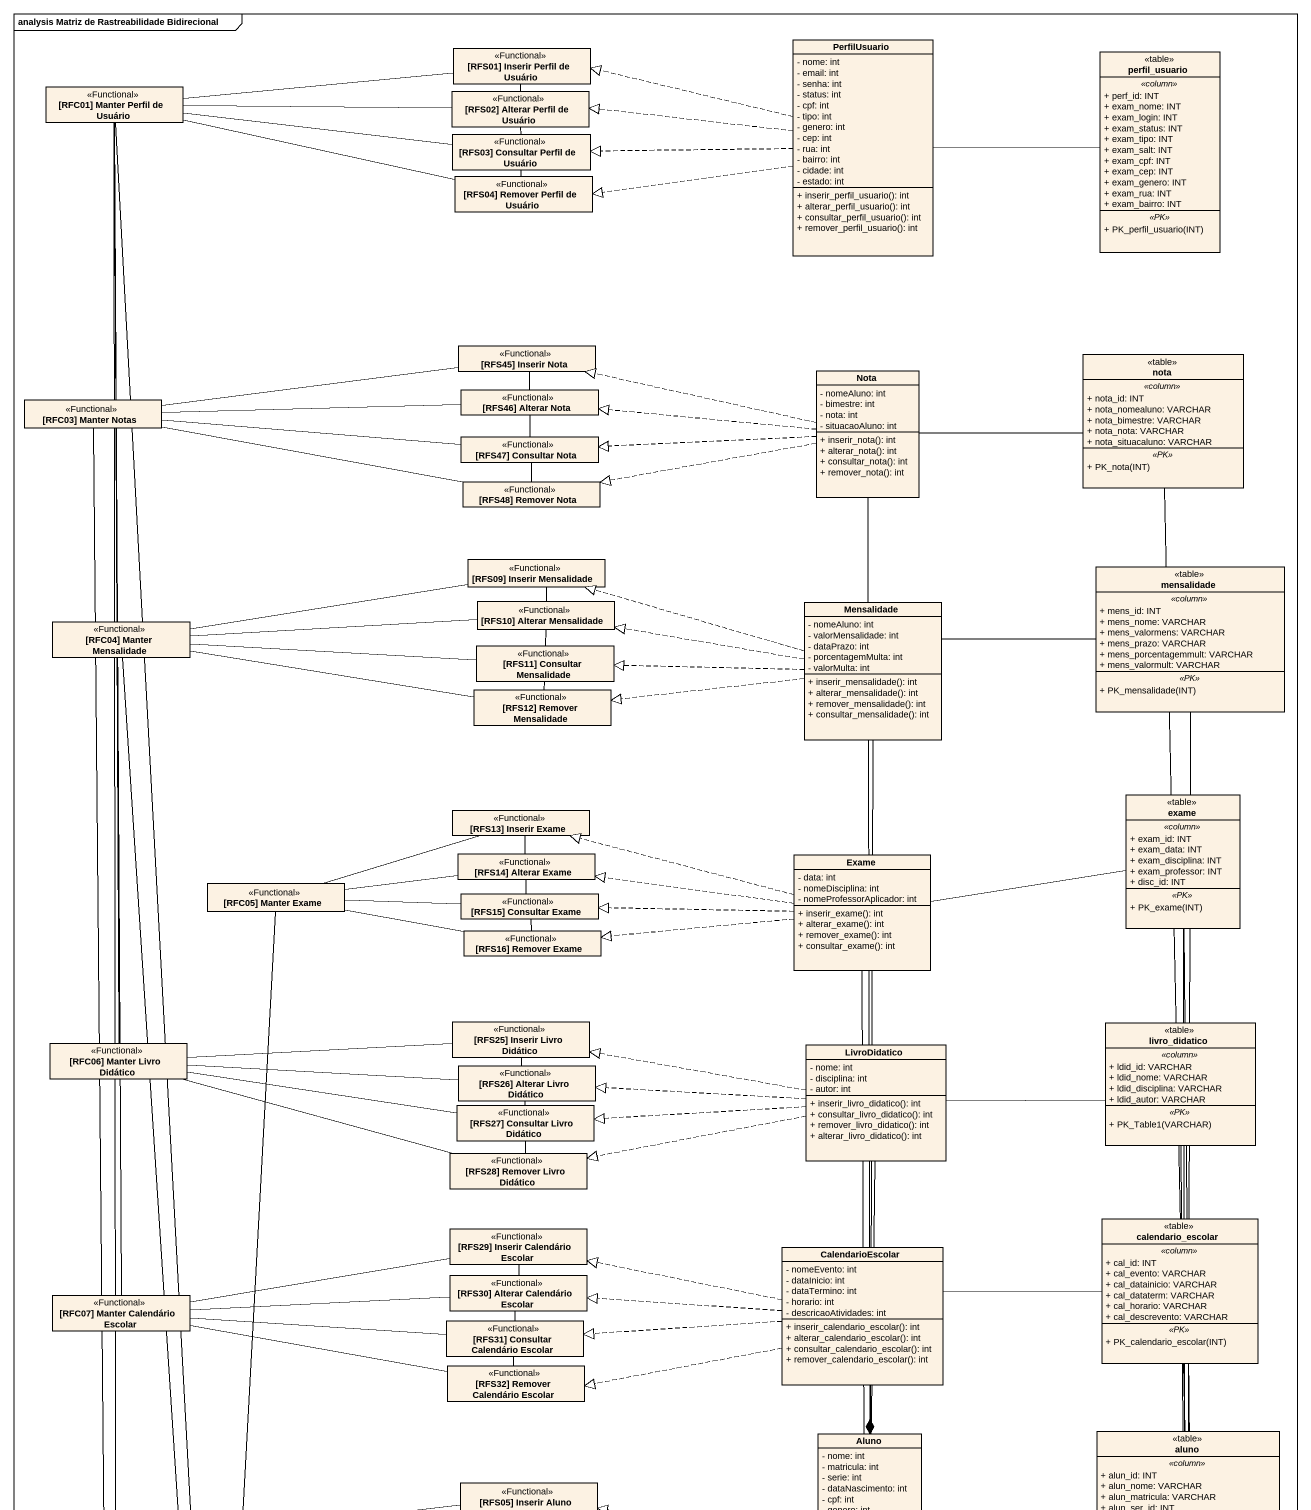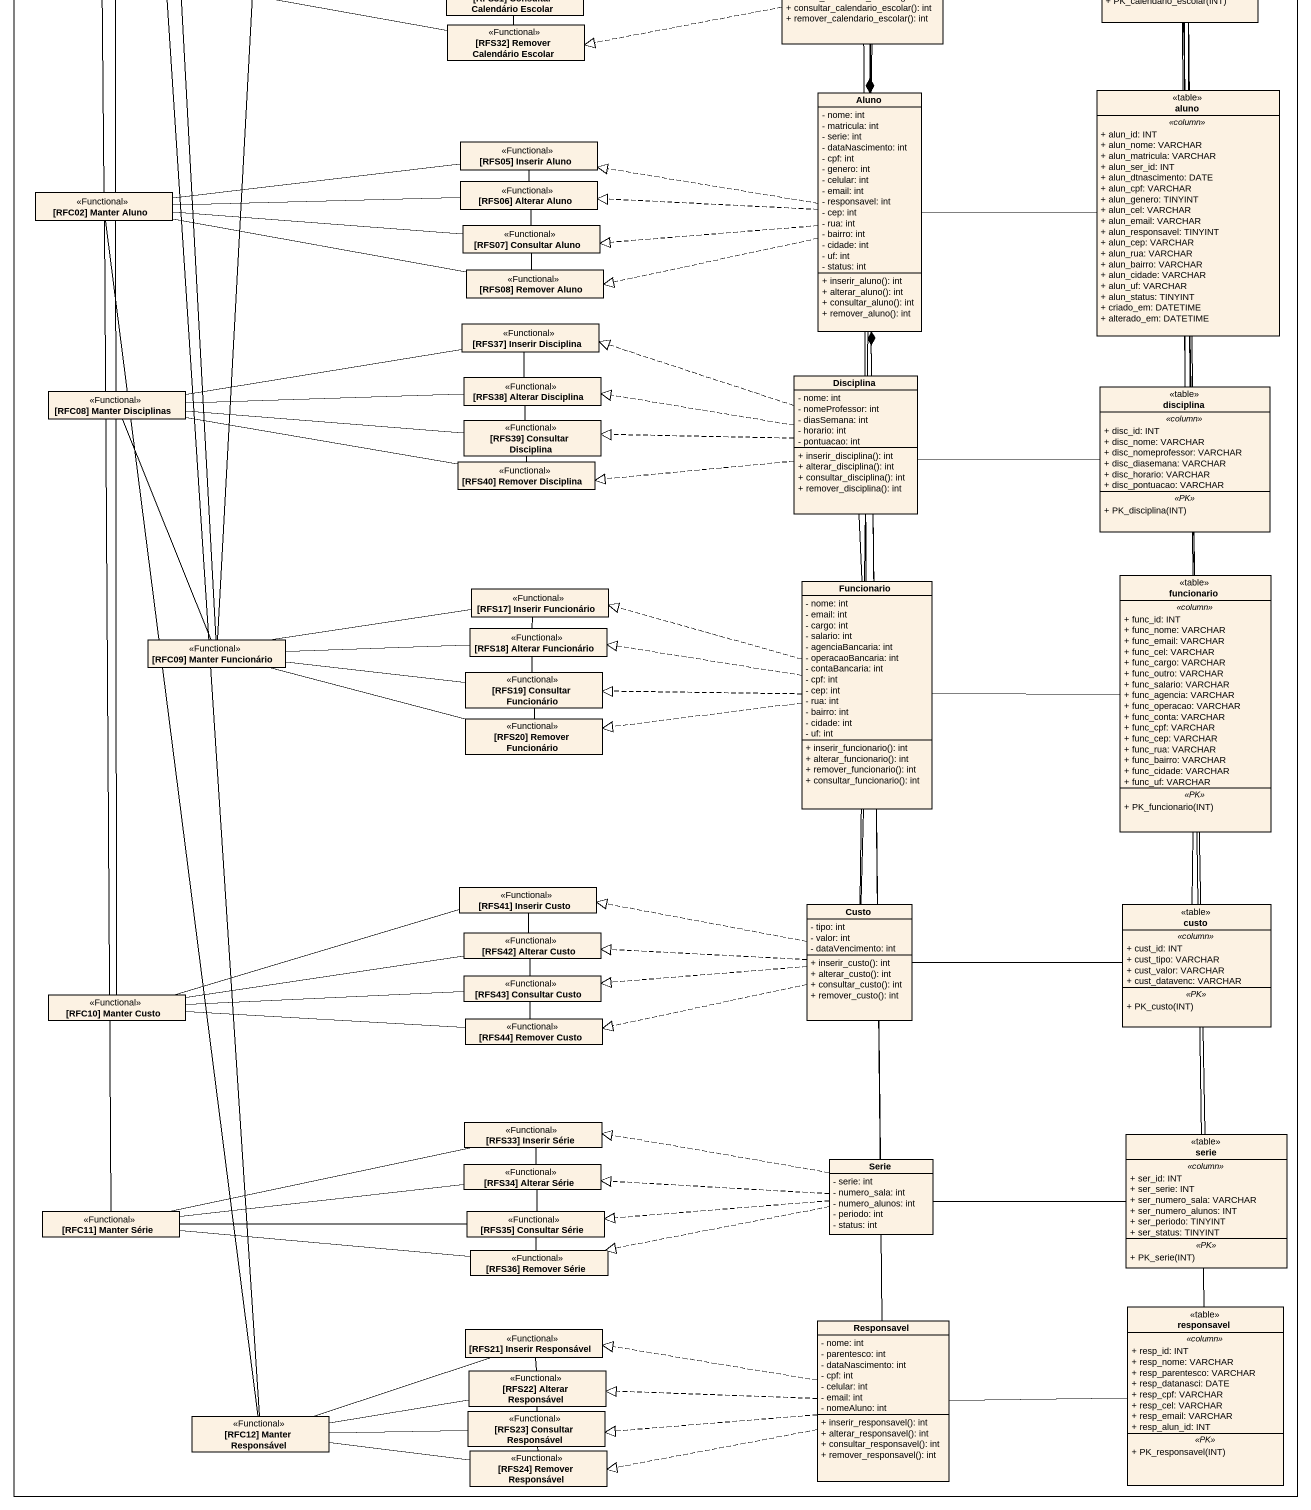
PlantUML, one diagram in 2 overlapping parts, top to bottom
@startuml
mainframe analysis Matriz de Rastreabilidade Bidirecional
hide circle
hide empty members
skinparam classAttributeIconSize 0
class "[RFS01] Inserir Perfil de Usuário" as RFS01_Inserir_Perfil_de <<Functional>>
class PerfilUsuario {
  - nome: int
  - email: int
  - senha: int
  - status: int
  - cpf: int
  - tipo: int
  - genero: int
  - cep: int
  - rua: int
  - bairro: int
  - cidade: int
  - estado: int
  + inserir_perfil_usuario(): int
  + alterar_perfil_usuario(): int
  + consultar_perfil_usuario(): int
  + remover_perfil_usuario(): int
}
class perfil_usuario <<table>> {
  .. <<column>> ..
  + perf_id: INT
  + exam_nome: INT
  + exam_login: INT
  + exam_status: INT
  + exam_tipo: INT
  + exam_salt: INT
  + exam_cpf: INT
  + exam_cep: INT
  + exam_genero: INT
  + exam_rua: INT
  + exam_bairro: INT
  .. <<PK>> ..
  + PK_perfil_usuario(INT)
}
class "[RFC01] Manter Perfil de Usuário" as RFC01_Manter_Perfil_de <<Functional>>
class "[RFS02] Alterar Perfil de Usuário" as RFS02_Alterar_Perfil_de <<Functional>>
class "[RFS03] Consultar Perfil de Usuário" as RFS03_Consultar_Perfil_de <<Functional>>
class "[RFS04] Remover Perfil de Usuário" as RFS04_Remover_Perfil_de <<Functional>>
class "[RFS45] Inserir Nota" as RFS45_Inserir_Nota <<Functional>>
class Nota {
  - nomeAluno: int
  - bimestre: int
  - nota: int
  - situacaoAluno: int
  + inserir_nota(): int
  + alterar_nota(): int
  + consultar_nota(): int
  + remover_nota(): int
}
class nota <<table>> {
  .. <<column>> ..
  + nota_id: INT
  + nota_nomealuno: VARCHAR
  + nota_bimestre: VARCHAR
  + nota_nota: VARCHAR
  + nota_situacaluno: VARCHAR
  .. <<PK>> ..
  + PK_nota(INT)
}
class "[RFC03] Manter Notas" as RFC03_Manter_Notas <<Functional>>
class "[RFS46] Alterar Nota" as RFS46_Alterar_Nota <<Functional>>
class "[RFS47] Consultar Nota" as RFS47_Consultar_Nota <<Functional>>
class "[RFS48] Remover Nota" as RFS48_Remover_Nota <<Functional>>
class "[RFS09] Inserir Mensalidade" as RFS09_Inserir_Mensalidade <<Functional>>
class mensalidade <<table>> {
  .. <<column>> ..
  + mens_id: INT
  + mens_nome: VARCHAR
  + mens_valormens: VARCHAR
  + mens_prazo: VARCHAR
  + mens_porcentagemmult: VARCHAR
  + mens_valormult: VARCHAR
  .. <<PK>> ..
  + PK_mensalidade(INT)
}
class "[RFS10] Alterar Mensalidade" as RFS10_Alterar_Mensalidade <<Functional>>
class Mensalidade {
  - nomeAluno: int
  - valorMensalidade: int
  - dataPrazo: int
  - porcentagemMulta: int
  - valorMulta: int
  + inserir_mensalidade(): int
  + alterar_mensalidade(): int
  + remover_mensalidade(): int
  + consultar_mensalidade(): int
}
class "[RFC04] Manter Mensalidade" as RFC04_Manter_Mensalidade <<Functional>>
class "[RFS11] Consultar Mensalidade" as RFS11_Consultar_Mensalidade <<Functional>>
class "[RFS12] Remover Mensalidade" as RFS12_Remover_Mensalidade <<Functional>>
class exame <<table>> {
  .. <<column>> ..
  + exam_id: INT
  + exam_data: INT
  + exam_disciplina: INT
  + exam_professor: INT
  + disc_id: INT
  .. <<PK>> ..
  + PK_exame(INT)
}
class "[RFS13] Inserir Exame" as RFS13_Inserir_Exame <<Functional>>
class "[RFS14] Alterar Exame" as RFS14_Alterar_Exame <<Functional>>
class Exame {
  - data: int
  - nomeDisciplina: int
  - nomeProfessorAplicador: int
  + inserir_exame(): int
  + alterar_exame(): int
  + remover_exame(): int
  + consultar_exame(): int
}
class "[RFC05] Manter Exame" as RFC05_Manter_Exame <<Functional>>
class "[RFS15] Consultar Exame" as RFS15_Consultar_Exame <<Functional>>
class "[RFS16] Remover Exame" as RFS16_Remover_Exame <<Functional>>
class "[RFS25] Inserir Livro Didático" as RFS25_Inserir_Livro_Didático <<Functional>>
class livro_didatico <<table>> {
  .. <<column>> ..
  + ldid_id: VARCHAR
  + ldid_nome: VARCHAR
  + ldid_disciplina: VARCHAR
  + ldid_autor: VARCHAR
  .. <<PK>> ..
  + PK_Table1(VARCHAR)
}
class "[RFC06] Manter Livro Didático" as RFC06_Manter_Livro_Didático <<Functional>>
class "[RFS26] Alterar Livro Didático" as RFS26_Alterar_Livro_Didático <<Functional>>
class LivroDidatico {
  - nome: int
  - disciplina: int
  - autor: int
  + inserir_livro_didatico(): int
  + consultar_livro_didatico(): int
  + remover_livro_didatico(): int
  + alterar_livro_didatico(): int
}
class "[RFS27] Consultar Livro Didático" as RFS27_Consultar_Livro <<Functional>>
class "[RFS28] Remover Livro Didático" as RFS28_Remover_Livro_Didático <<Functional>>
class "[RFS29] Inserir Calendário Escolar" as RFS29_Inserir_Calendário <<Functional>>
class calendario_escolar <<table>> {
  .. <<column>> ..
  + cal_id: INT
  + cal_evento: VARCHAR
  + cal_datainicio: VARCHAR
  + cal_dataterm: VARCHAR
  + cal_horario: VARCHAR
  + cal_descrevento: VARCHAR
  .. <<PK>> ..
  + PK_calendario_escolar(INT)
}
class CalendarioEscolar {
  - nomeEvento: int
  - dataInicio: int
  - dataTermino: int
  - horario: int
  - descricaoAtividades: int
  + inserir_calendario_escolar(): int
  + alterar_calendario_escolar(): int
  + consultar_calendario_escolar(): int
  + remover_calendario_escolar(): int
}
class "[RFC07] Manter Calendário Escolar" as RFC07_Manter_Calendário <<Functional>>
class "[RFS30] Alterar Calendário Escolar" as RFS30_Alterar_Calendário <<Functional>>
class "[RFS31] Consultar Calendário Escolar" as RFS31_Consultar_Calendário <<Functional>>
class "[RFS32] Remover Calendário Escolar" as RFS32_Remover_Calendário <<Functional>>
class Aluno {
  - nome: int
  - matricula: int
  - serie: int
  - dataNascimento: int
  - cpf: int
  - genero: int
  - celular: int
  - email: int
  - responsavel: int
  - cep: int
  - rua: int
  - bairro: int
  - cidade: int
  - uf: int
  - status: int
  + inserir_aluno(): int
  + alterar_aluno(): int
  + consultar_aluno(): int
  + remover_aluno(): int
}
class aluno <<table>> {
  .. <<column>> ..
  + alun_id: INT
  + alun_nome: VARCHAR
  + alun_matricula: VARCHAR
  + alun_ser_id: INT
  + alun_dtnascimento: DATE
  + alun_cpf: VARCHAR
  + alun_genero: TINYINT
  + alun_cel: VARCHAR
  + alun_email: VARCHAR
  + alun_responsavel: TINYINT
  + alun_cep: VARCHAR
  + alun_rua: VARCHAR
  + alun_bairro: VARCHAR
  + alun_cidade: VARCHAR
  + alun_uf: VARCHAR
  + alun_status: TINYINT
  + criado_em: DATETIME
  + alterado_em: DATETIME
}
class "[RFS05] Inserir Aluno" as RFS05_Inserir_Aluno <<Functional>>
class "[RFC02] Manter Aluno" as RFC02_Manter_Aluno <<Functional>>
class "[RFS06] Alterar Aluno" as RFS06_Alterar_Aluno <<Functional>>
class "[RFS07] Consultar Aluno" as RFS07_Consultar_Aluno <<Functional>>
class "[RFS08] Remover Aluno" as RFS08_Remover_Aluno <<Functional>>
class "[RFS37] Inserir Disciplina" as RFS37_Inserir_Disciplina <<Functional>>
class "[RFC08] Manter Disciplinas" as RFC08_Manter_Disciplinas <<Functional>>
class "[RFS38] Alterar Disciplina" as RFS38_Alterar_Disciplina <<Functional>>
class Disciplina {
  - nome: int
  - nomeProfessor: int
  - diasSemana: int
  - horario: int
  - pontuacao: int
  + inserir_disciplina(): int
  + alterar_disciplina(): int
  + consultar_disciplina(): int
  + remover_disciplina(): int
}
class disciplina <<table>> {
  .. <<column>> ..
  + disc_id: INT
  + disc_nome: VARCHAR
  + disc_nomeprofessor: VARCHAR
  + disc_diasemana: VARCHAR
  + disc_horario: VARCHAR
  + disc_pontuacao: VARCHAR
  .. <<PK>> ..
  + PK_disciplina(INT)
}
class "[RFS39] Consultar Disciplina" as RFS39_Consultar_Disciplina <<Functional>>
class "[RFS40] Remover Disciplina" as RFS40_Remover_Disciplina <<Functional>>
class Funcionario {
  - nome: int
  - email: int
  - cargo: int
  - salario: int
  - agenciaBancaria: int
  - operacaoBancaria: int
  - contaBancaria: int
  - cpf: int
  - cep: int
  - rua: int
  - bairro: int
  - cidade: int
  - uf: int
  + inserir_funcionario(): int
  + alterar_funcionario(): int
  + remover_funcionario(): int
  + consultar_funcionario(): int
}
class funcionario <<table>> {
  .. <<column>> ..
  + func_id: INT
  + func_nome: VARCHAR
  + func_email: VARCHAR
  + func_cel: VARCHAR
  + func_cargo: VARCHAR
  + func_outro: VARCHAR
  + func_salario: VARCHAR
  + func_agencia: VARCHAR
  + func_operacao: VARCHAR
  + func_conta: VARCHAR
  + func_cpf: VARCHAR
  + func_cep: VARCHAR
  + func_rua: VARCHAR
  + func_bairro: VARCHAR
  + func_cidade: VARCHAR
  + func_uf: VARCHAR
  .. <<PK>> ..
  + PK_funcionario(INT)
}
class "[RFS17] Inserir Funcionário" as RFS17_Inserir_Funcionário <<Functional>>
class "[RFC09] Manter Funcionário" as RFC09_Manter_Funcionário <<Functional>>
class "[RFS18] Alterar Funcionário" as RFS18_Alterar_Funcionário <<Functional>>
class "[RFS19] Consultar Funcionário" as RFS19_Consultar_Funcionário <<Functional>>
class "[RFS20] Remover Funcionário" as RFS20_Remover_Funcionário <<Functional>>
class "[RFS41] Inserir Custo" as RFS41_Inserir_Custo <<Functional>>
class "[RFS42] Alterar Custo" as RFS42_Alterar_Custo <<Functional>>
class Custo {
  - tipo: int
  - valor: int
  - dataVencimento: int
  + inserir_custo(): int
  + alterar_custo(): int
  + consultar_custo(): int
  + remover_custo(): int
}
class custo <<table>> {
  .. <<column>> ..
  + cust_id: INT
  + cust_tipo: VARCHAR
  + cust_valor: VARCHAR
  + cust_datavenc: VARCHAR
  .. <<PK>> ..
  + PK_custo(INT)
}
class "[RFC10] Manter Custo" as RFC10_Manter_Custo <<Functional>>
class "[RFS43] Consultar Custo" as RFS43_Consultar_Custo <<Functional>>
class "[RFS44] Remover Custo" as RFS44_Remover_Custo <<Functional>>
class "[RFS33] Inserir Série" as RFS33_Inserir_Série <<Functional>>
class "[RFS34] Alterar Série" as RFS34_Alterar_Série <<Functional>>
class Serie {
  - serie: int
  - numero_sala: int
  - numero_alunos: int
  - periodo: int
  - status: int
}
class serie <<table>> {
  .. <<column>> ..
  + ser_id: INT
  + ser_serie: INT
  + ser_numero_sala: VARCHAR
  + ser_numero_alunos: INT
  + ser_periodo: TINYINT
  + ser_status: TINYINT
  .. <<PK>> ..
  + PK_serie(INT)
}
class "[RFC11] Manter Série" as RFC11_Manter_Série <<Functional>>
class "[RFS35] Consultar Série" as RFS35_Consultar_Série <<Functional>>
class "[RFS36] Remover Série" as RFS36_Remover_Série <<Functional>>
class Responsavel {
  - nome: int
  - parentesco: int
  - dataNascimento: int
  - cpf: int
  - celular: int
  - email: int
  - nomeAluno: int
  + inserir_responsavel(): int
  + alterar_responsavel(): int
  + consultar_responsavel(): int
  + remover_responsavel(): int
}
class responsavel <<table>> {
  .. <<column>> ..
  + resp_id: INT
  + resp_nome: VARCHAR
  + resp_parentesco: VARCHAR
  + resp_datanasci: DATE
  + resp_cpf: VARCHAR
  + resp_cel: VARCHAR
  + resp_email: VARCHAR
  + resp_alun_id: INT
  .. <<PK>> ..
  + PK_responsavel(INT)
}
class "[RFS21] Inserir Responsável" as RFS21_Inserir_Responsável <<Functional>>
class "[RFS22] Alterar Responsável" as RFS22_Alterar_Responsável <<Functional>>
class "[RFC12] Manter Responsável" as RFC12_Manter_Responsável <<Functional>>
class "[RFS23] Consultar Responsável" as RFS23_Consultar_Responsável <<Functional>>
class "[RFS24] Remover Responsável" as RFS24_Remover_Responsável <<Functional>>
RFS01_Inserir_Perfil_de -- RFS02_Alterar_Perfil_de
PerfilUsuario .left.|> RFS01_Inserir_Perfil_de
PerfilUsuario .left.|> RFS02_Alterar_Perfil_de
PerfilUsuario .left.|> RFS03_Consultar_Perfil_de
PerfilUsuario .left.|> RFS04_Remover_Perfil_de
perfil_usuario -left- PerfilUsuario
RFC01_Manter_Perfil_de -right- RFS01_Inserir_Perfil_de
RFC01_Manter_Perfil_de -right- RFS03_Consultar_Perfil_de
RFC01_Manter_Perfil_de -right- RFS04_Remover_Perfil_de
RFC01_Manter_Perfil_de -- RFC06_Manter_Livro_Didático
RFC01_Manter_Perfil_de -- RFC07_Manter_Calendário
RFC01_Manter_Perfil_de -- RFC09_Manter_Funcionário
RFS02_Alterar_Perfil_de -left- RFC01_Manter_Perfil_de
RFS03_Consultar_Perfil_de -up- RFS02_Alterar_Perfil_de
RFS03_Consultar_Perfil_de -- RFS04_Remover_Perfil_de
Nota .left.|> RFS45_Inserir_Nota
Nota .left.|> RFS46_Alterar_Nota
Nota .left.|> RFS47_Consultar_Nota
Nota .left.|> RFS48_Remover_Nota
Nota --* Aluno
nota -left- Nota
RFC03_Manter_Notas -right- RFS45_Inserir_Nota
RFC03_Manter_Notas -right- RFS46_Alterar_Nota
RFC03_Manter_Notas -right- RFS47_Consultar_Nota
RFC03_Manter_Notas -right- RFS48_Remover_Nota
RFC03_Manter_Notas -- RFC02_Manter_Aluno
RFS46_Alterar_Nota -up- RFS45_Inserir_Nota
RFS46_Alterar_Nota -- RFS47_Consultar_Nota
RFS47_Consultar_Nota -- RFS48_Remover_Nota
RFS09_Inserir_Mensalidade -- RFS10_Alterar_Mensalidade
mensalidade -left- Mensalidade
mensalidade -- aluno
Mensalidade .left.|> RFS09_Inserir_Mensalidade
Mensalidade .left.|> RFS10_Alterar_Mensalidade
Mensalidade .left.|> RFS11_Consultar_Mensalidade
Mensalidade .left.|> RFS12_Remover_Mensalidade
Mensalidade --* Aluno
RFC04_Manter_Mensalidade -right- RFS09_Inserir_Mensalidade
RFC04_Manter_Mensalidade -right- RFS10_Alterar_Mensalidade
RFC04_Manter_Mensalidade -right- RFS11_Consultar_Mensalidade
RFC04_Manter_Mensalidade -right- RFS12_Remover_Mensalidade
RFC04_Manter_Mensalidade -- RFC12_Manter_Responsável
RFS11_Consultar_Mensalidade -up- RFS10_Alterar_Mensalidade
RFS11_Consultar_Mensalidade -- RFS12_Remover_Mensalidade
exame -left- Exame
exame -- disciplina
exame -- funcionario
RFS13_Inserir_Exame -- RFS14_Alterar_Exame
Exame .left.|> RFS13_Inserir_Exame
Exame .left.|> RFS14_Alterar_Exame
Exame .left.|> RFS15_Consultar_Exame
Exame .left.|> RFS16_Remover_Exame
RFC05_Manter_Exame -right- RFS13_Inserir_Exame
RFC05_Manter_Exame -right- RFS14_Alterar_Exame
RFC05_Manter_Exame -right- RFS15_Consultar_Exame
RFC05_Manter_Exame -right- RFS16_Remover_Exame
RFC05_Manter_Exame -- RFC09_Manter_Funcionário
RFS15_Consultar_Exame -up- RFS14_Alterar_Exame
RFS15_Consultar_Exame -- RFS16_Remover_Exame
RFS25_Inserir_Livro_Didático -- RFS26_Alterar_Livro_Didático
livro_didatico -left- LivroDidatico
livro_didatico -- disciplina
RFC06_Manter_Livro_Didático -right- RFS25_Inserir_Livro_Didático
RFC06_Manter_Livro_Didático -right- RFS26_Alterar_Livro_Didático
RFC06_Manter_Livro_Didático -right- RFS27_Consultar_Livro
RFC06_Manter_Livro_Didático -right- RFS28_Remover_Livro_Didático
LivroDidatico .left.|> RFS25_Inserir_Livro_Didático
LivroDidatico .left.|> RFS26_Alterar_Livro_Didático
LivroDidatico .left.|> RFS27_Consultar_Livro
LivroDidatico .left.|> RFS28_Remover_Livro_Didático
RFS27_Consultar_Livro -up- RFS26_Alterar_Livro_Didático
RFS27_Consultar_Livro -- RFS28_Remover_Livro_Didático
RFS29_Inserir_Calendário -- RFS30_Alterar_Calendário
calendario_escolar -left- CalendarioEscolar
CalendarioEscolar .left.|> RFS29_Inserir_Calendário
CalendarioEscolar .left.|> RFS30_Alterar_Calendário
CalendarioEscolar .left.|> RFS31_Consultar_Calendário
CalendarioEscolar .left.|> RFS32_Remover_Calendário
RFC07_Manter_Calendário -right- RFS29_Inserir_Calendário
RFC07_Manter_Calendário -right- RFS30_Alterar_Calendário
RFC07_Manter_Calendário -right- RFS31_Consultar_Calendário
RFC07_Manter_Calendário -right- RFS32_Remover_Calendário
RFS31_Consultar_Calendário -up- RFS30_Alterar_Calendário
RFS31_Consultar_Calendário -- RFS32_Remover_Calendário
Aluno .left.|> RFS05_Inserir_Aluno
Aluno .left.|> RFS06_Alterar_Aluno
Aluno .left.|> RFS07_Consultar_Aluno
Aluno .left.|> RFS08_Remover_Aluno
aluno -up- nota
aluno -left- Aluno
RFS05_Inserir_Aluno -left- RFC02_Manter_Aluno
RFS05_Inserir_Aluno -- RFS06_Alterar_Aluno
RFC02_Manter_Aluno -right- RFS06_Alterar_Aluno
RFC02_Manter_Aluno -right- RFS07_Consultar_Aluno
RFC02_Manter_Aluno -right- RFS08_Remover_Aluno
RFC02_Manter_Aluno -- RFC11_Manter_Série
RFS07_Consultar_Aluno -up- RFS06_Alterar_Aluno
RFS07_Consultar_Aluno -- RFS08_Remover_Aluno
RFS37_Inserir_Disciplina -- RFS38_Alterar_Disciplina
RFC08_Manter_Disciplinas -right- RFS37_Inserir_Disciplina
RFC08_Manter_Disciplinas -right- RFS38_Alterar_Disciplina
RFC08_Manter_Disciplinas -right- RFS39_Consultar_Disciplina
RFC08_Manter_Disciplinas -right- RFS40_Remover_Disciplina
Disciplina .left.|> RFS37_Inserir_Disciplina
Disciplina .left.|> RFS38_Alterar_Disciplina
Disciplina .left.|> RFS39_Consultar_Disciplina
Disciplina .left.|> RFS40_Remover_Disciplina
Disciplina -- Funcionario
disciplina -left- Disciplina
RFS39_Consultar_Disciplina -up- RFS38_Alterar_Disciplina
RFS39_Consultar_Disciplina -- RFS40_Remover_Disciplina
Funcionario -up- Exame
Funcionario -right- funcionario
Funcionario .left.|> RFS17_Inserir_Funcionário
Funcionario .left.|> RFS18_Alterar_Funcionário
Funcionario .left.|> RFS19_Consultar_Funcionário
Funcionario .left.|> RFS20_Remover_Funcionário
RFS17_Inserir_Funcionário -- RFS18_Alterar_Funcionário
RFC09_Manter_Funcionário -up- RFC08_Manter_Disciplinas
RFC09_Manter_Funcionário -right- RFS17_Inserir_Funcionário
RFC09_Manter_Funcionário -right- RFS18_Alterar_Funcionário
RFC09_Manter_Funcionário -right- RFS19_Consultar_Funcionário
RFC09_Manter_Funcionário -right- RFS20_Remover_Funcionário
RFS19_Consultar_Funcionário -up- RFS18_Alterar_Funcionário
RFS19_Consultar_Funcionário -- RFS20_Remover_Funcionário
RFS41_Inserir_Custo -- RFS42_Alterar_Custo
RFS42_Alterar_Custo -- RFS43_Consultar_Custo
Custo -up- LivroDidatico
Custo -up- Funcionario
Custo .left.|> RFS41_Inserir_Custo
Custo .left.|> RFS42_Alterar_Custo
Custo .left.|> RFS43_Consultar_Custo
Custo .left.|> RFS44_Remover_Custo
custo -up- funcionario
custo -left- Custo
RFC10_Manter_Custo -up- RFC01_Manter_Perfil_de
RFC10_Manter_Custo -right- RFS41_Inserir_Custo
RFC10_Manter_Custo -right- RFS42_Alterar_Custo
RFS43_Consultar_Custo -left- RFC10_Manter_Custo
RFS43_Consultar_Custo -- RFS44_Remover_Custo
RFS44_Remover_Custo -left- RFC10_Manter_Custo
RFS33_Inserir_Série -- RFS34_Alterar_Série
RFS33_Inserir_Série -left- RFC11_Manter_Série
RFS34_Alterar_Série -left- RFC11_Manter_Série
RFS34_Alterar_Série -- RFS35_Consultar_Série
Serie -up- Aluno
Serie .left.|> RFS33_Inserir_Série
Serie .left.|> RFS34_Alterar_Série
Serie -right- serie
Serie .left.|> RFS35_Consultar_Série
Serie .left.|> RFS36_Remover_Série
serie -up- aluno
RFS35_Consultar_Série -left- RFC11_Manter_Série
RFS35_Consultar_Série -- RFS36_Remover_Série
RFS36_Remover_Série -left- RFC11_Manter_Série
Responsavel -up-* Aluno
Responsavel -right- responsavel
Responsavel .left.|> RFS21_Inserir_Responsável
Responsavel .left.|> RFS22_Alterar_Responsável
Responsavel .left.|> RFS23_Consultar_Responsável
Responsavel .left.|> RFS24_Remover_Responsável
responsavel -up- aluno
RFS21_Inserir_Responsável -- RFS22_Alterar_Responsável
RFS21_Inserir_Responsável -left- RFC12_Manter_Responsável
RFC12_Manter_Responsável -up- RFC02_Manter_Aluno
RFC12_Manter_Responsável -right- RFS22_Alterar_Responsável
RFC12_Manter_Responsável -right- RFS23_Consultar_Responsável
RFS23_Consultar_Responsável -up- RFS22_Alterar_Responsável
RFS23_Consultar_Responsável -- RFS24_Remover_Responsável
RFS24_Remover_Responsável -left- RFC12_Manter_Responsável
@enduml
